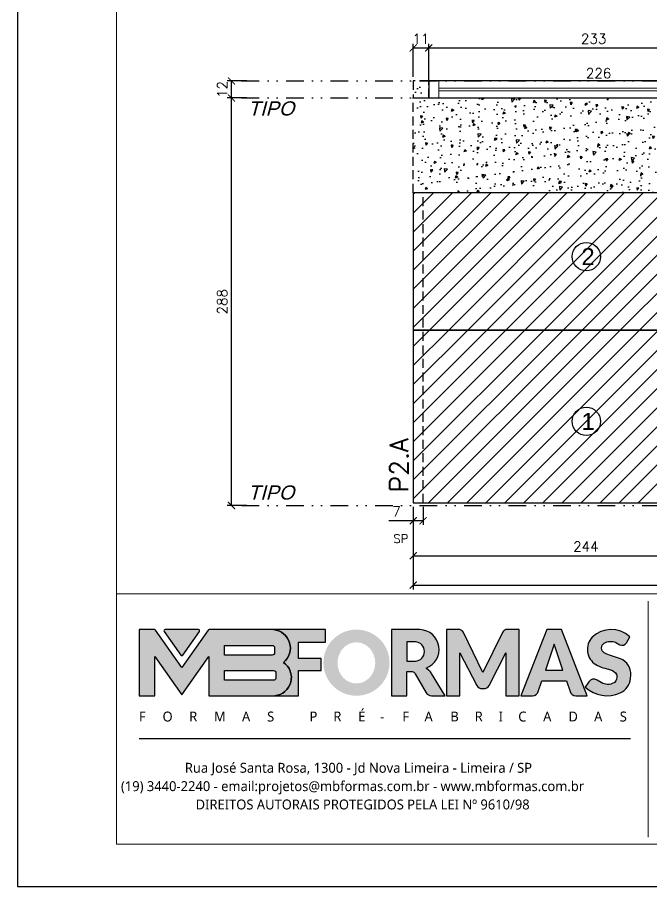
# Model space of a CAD drawing. Extents: x -23436 to 4767, y -3862 to 10024.
# Drawn here: x -15921 to -15473, y 6382 to 6996 of the extents above; entities that cross this region are included whole.
import ezdxf
from ezdxf.enums import TextEntityAlignment as Align

# ---------------------------------------------------------------- set-up
doc = ezdxf.new("R2010")
doc.units = 0
doc.header["$PDMODE"] = 2
doc.header["$PDSIZE"] = 10
doc.linetypes.add('DIVIDE2', pattern=[0.625, 0.25, -0.125, 0, -0.125, 0, -0.125])
doc.linetypes.add('HIDDEN', pattern=[9.525, 6.35, -3.175])
doc.layers.get('0').update_dxf_attribs({"lineweight": 13})
doc.layers.get('Defpoints').update_dxf_attribs({"lineweight": 13})
for name, color, linetype in [('Concreto', 250, 'HIDDEN'), ('Cota', 4, 'Continuous'), ('Cota Sarrafo', 180, 'Continuous'), ('MB Logo', 254, 'Continuous'), ('Nível', 160, 'Continuous'), ('Painéis', 30, 'Continuous'), ('Reaproveitamento', 252, 'Continuous'), ('Romaneio', 10, 'Continuous'), ('Sarrafo de Pressão', 42, 'HIDDEN'), ('Texto Nível', 251, 'Continuous')]:
    doc.layers.add(name, color=color, linetype=linetype)
for name, color, linetype, lineweight in [('cotas', 4, 'Continuous', 13), ('FOLHA MB', 7, 'Continuous', 13), ('Texto Seção', 7, 'Continuous', 15)]:
    doc.layers.add(name, color=color, linetype=linetype, lineweight=lineweight)
doc.layers.add('Laje_Perimetro', color=7, linetype='Continuous', plot=False)
doc.styles.add('ARIAL', font='arial.ttf', dxfattribs={"oblique": 15, "height": 25})
doc.styles.add('MtXpl_Lucida_Sans_Un', font='l_10646.ttf')
doc.styles.add('REGUA-120', font='ROMANS.shx', dxfattribs={"height": 15})
doc.styles.add('ROMANS', font='romans.shx')
doc.dimstyles.new('Cota Paínel', dxfattribs={"dimtxt": 7, "dimasz": 5, "dimexe": 3, "dimexo": 3, "dimgap": 3, "dimtad": 1, "dimdec": 1, "dimzin": 12, "dimdsep": 46, "dimtxsty": 'ROMANS', "dimblk": 'ARCHTICK', "dimcen": 0, "dimclrd": 4, "dimclre": 4, "dimclrt": 1, "dimadec": 1, "dimazin": 3, "dimtfac": 1, "dimtdec": 1, "dimtmove": 0, "dimatfit": 3, "dimldrblk": 'OBLIQUE', "dimfxl": 0, "dimtolj": 1, "dimtzin": 12, "dimarcsym": 0})
doc.dimstyles.new('PAINEL', dxfattribs={"dimtxt": 7, "dimasz": 5, "dimexe": 3, "dimexo": 3, "dimgap": 3, "dimtad": 1, "dimdec": 1, "dimzin": 12, "dimdsep": 46, "dimtxsty": 'ROMANS', "dimblk": 'ARCHTICK', "dimcen": 0, "dimclrd": 4, "dimclre": 4, "dimclrt": 1, "dimadec": 1, "dimazin": 3, "dimtfac": 1, "dimtdec": 1, "dimtmove": 0, "dimatfit": 3, "dimldrblk": 'OBLIQUE', "dimfxl": 0, "dimtolj": 1, "dimtzin": 12, "dimarcsym": 0})
doc.dimstyles.new('projeto2', dxfattribs={"dimtxt": 7, "dimasz": 5, "dimexe": 1.25, "dimexo": 2.5, "dimgap": 2, "dimtad": 1, "dimdec": 1, "dimdsep": 46, "dimtxsty": 'ROMANS', "dimblk": 'OBLIQUE', "dimcen": 10, "dimdle": 1, "dimse1": 1, "dimse2": 1, "dimsd1": 1, "dimsd2": 1, "dimclrd": 256, "dimclre": 256, "dimclrt": 1, "dimadec": 0, "dimazin": 0, "dimtfac": 1, "dimtdec": 1, "dimtmove": 0, "dimatfit": 3, "dimldrblk": 'OBLIQUE', "dimfxl": 0, "dimlwd": -1, "dimlwe": -1, "dimarcsym": 0})
pattern_1 = [(45, (-11602.353, -9e-13), (-6.735192, 6.735192), [])]

# ---------------------------------------------------------------- blocks, each defined once
blk = doc.blocks.new('MB-NOVO')
at = {"layer": 'MB Logo', "linetype": 'Continuous'}
h = blk.add_hatch(color=256, dxfattribs=at)
h.dxf.hatch_style = 1
h.set_gradient(color1=(242, 132, 69), color2=(247, 180, 141), rotation=90, tint=1)
h.paths.add_polyline_path([(-18529.58, 10980.84), (-18475.71, 10980.84, 0.706757), (-18468.67, 11008.01, 0.681802), (-18476.71, 11034.89), (-18529.36, 11034.89, 0.243712), (-18530.18, 11034.46), (-18551.72, 11003.93), (-18573.27, 11034.46, 0.243712), (-18574.09, 11034.89), (-18586.52, 11034.89), (-18586.52, 10980.84), (-18573.87, 10980.84), (-18573.87, 11012.87), (-18551.72, 10981.49), (-18529.58, 11012.87)])
h.paths.add_polyline_path([(-18516.75, 11014.08), (-18516.75, 11021.99), (-18477.79, 11021.99, -0.414214), (-18475.79, 11019.99), (-18475.79, 11016.08, -0.414214), (-18477.79, 11014.08)], flags=16)
h.paths.add_polyline_path([(-18516.75, 11001.39), (-18476.79, 11001.39, -0.414214), (-18474.79, 10999.39), (-18474.79, 10995.48, -0.414214), (-18476.79, 10993.48), (-18516.75, 10993.48)], flags=16)
at = {"layer": 'MB Logo', "true_color": 0x262626}
h = blk.add_hatch(color=250, dxfattribs=at)
h.dxf.hatch_style = 1
h.paths.add_polyline_path([(-18537.31, 11033.31, 0.60809), (-18538.12, 11034.89), (-18565.32, 11034.89, 0.60809), (-18566.14, 11033.31), (-18552.54, 11014.04, 0.518202), (-18550.91, 11014.04)])
h = blk.add_hatch(color=250, dxfattribs=at)
h.dxf.hatch_style = 1
h.paths.add_polyline_path([(-18456.17, 11011.29), (-18456.17, 11024.65), (-18434.21, 11024.65), (-18434.21, 11034.89), (-18476.71, 11034.89, -0.681802), (-18468.67, 11008.01, -0.706757), (-18475.71, 10980.84), (-18456.17, 10980.84), (-18456.17, 11001.45), (-18437.83, 11001.45), (-18437.83, 11011.29)])
h = blk.add_hatch(color=250, dxfattribs=at)
h.dxf.hatch_style = 1
h.paths.add_polyline_path([(-18435.91, 11007.86, 1), (-18381.87, 11007.86, 1)])
edge = h.paths.add_edge_path(flags=16)
edge.add_ellipse((-18408.97, 11007.68), major_axis=(0, 16.84), ratio=0.916255, start_angle=0, end_angle=360)
h = blk.add_hatch(color=250, dxfattribs=at)
h.dxf.hatch_style = 1
h.paths.add_polyline_path([(-18356.97, 11034.89), (-18380.17, 11034.89), (-18380.17, 10980.84), (-18367.64, 10980.84), (-18367.64, 11000.71), (-18363.41, 11000.71, -0.195765), (-18360.9, 10998.88), (-18351.79, 10983.24, 0.261385), (-18347.52, 10980.84), (-18336.38, 10980.84), (-18347.47, 10999, 0.082429), (-18349.61, 11001.48), (-18351.9, 11003.39, 0.81838)])
h.paths.add_polyline_path([(-18360.76, 11009), (-18367.64, 11009), (-18367.64, 11024.98), (-18360.76, 11024.98, -0.92578)], flags=16)
h = blk.add_hatch(color=250, dxfattribs=at)
h.dxf.hatch_style = 1
h.paths.add_polyline_path([(-18286.65, 11015.9), (-18286.65, 10980.84), (-18275.77, 10980.84), (-18275.77, 11034.89), (-18286.65, 11034.89, 0.216647), (-18289.44, 11032.44), (-18305.46, 10999.84), (-18321.61, 11032.7, 0.199908), (-18324.27, 11034.89), (-18335.15, 11034.89), (-18335.15, 10980.84), (-18324.27, 10980.84), (-18324.27, 11015.9), (-18310.42, 10989.3, 0.279644), (-18305.98, 10986.61, 0.340986), (-18300.5, 10989.3)])
h = blk.add_hatch(color=250, dxfattribs=at)
h.dxf.hatch_style = 1
h.paths.add_polyline_path([(-18274.36, 10980.84), (-18264.98, 10980.84, 0.322517), (-18260.24, 10984.26), (-18257.32, 10993), (-18237.21, 10993), (-18234.29, 10984.26, 0.322517), (-18229.55, 10980.84), (-18220.26, 10980.84), (-18241.25, 11034.89), (-18253.37, 11034.89)])
h.paths.add_polyline_path([(-18254.42, 11001.64), (-18247.26, 11023.04), (-18240.11, 11001.64)], flags=16)
h = blk.add_hatch(color=250, dxfattribs=at)
h.dxf.hatch_style = 1
h.paths.add_polyline_path([(-18206.02, 11024.02, -0.247671), (-18196.88, 11024.32), (-18193.53, 11022.53, 0.40799), (-18188.16, 11024.11), (-18185.37, 11029.08, 0.392837), (-18216.16, 11028.69, 0.467779), (-18213.26, 11006.32, 0.077523), (-18201.17, 11002.12, -0.214206), (-18196.11, 10997.94, -0.284295), (-18198.17, 10991.44, -0.26924), (-18208.78, 10991.57), (-18212.21, 10993.65, 0.407727), (-18219.02, 10992.06), (-18221.79, 10987.71, 0.296878), (-18193.23, 10983.12, 0.272251), (-18184.86, 10995.28), (-18184.65, 10997.88, 0.348906), (-18193.71, 11011.21), (-18200.42, 11013.47, -0.045018), (-18205.76, 11015.68, -0.618284)])
at = {"layer": 'MB Logo', "linetype": 'Continuous'}
blk.add_line((-18586.52, 10945.86), (-18184.78, 10945.86), dxfattribs=at)
at = {"layer": 'MB Logo', "color": 23, "linetype": 'Continuous', "true_color": 0xf28445}
for points in [[(-18573.27, 11034.46, 0.243712), (-18574.09, 11034.89), (-18586.52, 11034.89), (-18586.52, 10980.84), (-18573.87, 10980.84), (-18573.87, 11012.87), (-18551.72, 10981.49), (-18529.58, 11012.87), (-18529.58, 10980.84), (-18475.71, 10980.84, 0.706757), (-18468.67, 11008.01, 0.681802), (-18476.71, 11034.89), (-18529.36, 11034.89, 0.243712), (-18530.18, 11034.46), (-18551.72, 11003.93)], [(-18516.75, 11021.99), (-18477.79, 11021.99, -0.414214), (-18475.79, 11019.99), (-18475.79, 11016.08, -0.414214), (-18477.79, 11014.08), (-18516.75, 11014.08)], [(-18516.75, 11001.39), (-18476.79, 11001.39, -0.414214), (-18474.79, 10999.39), (-18474.79, 10995.48, -0.414214), (-18476.79, 10993.48), (-18516.75, 10993.48)]]:
    blk.add_lwpolyline(points, format="xyb", close=True, dxfattribs=at)
at = {"layer": 'MB Logo', "color": 250, "true_color": 0x262626}
for points in [[(-18537.31, 11033.31, 0.60809), (-18538.12, 11034.89), (-18565.32, 11034.89, 0.60809), (-18566.14, 11033.31), (-18552.54, 11014.04, 0.518202), (-18550.91, 11014.04)], [(-18437.83, 11011.29), (-18456.17, 11011.29), (-18456.17, 11024.65), (-18434.21, 11024.65), (-18434.21, 11034.89), (-18476.71, 11034.89, -0.681802), (-18468.67, 11008.01, -0.706757), (-18475.71, 10980.84), (-18456.17, 10980.84), (-18456.17, 11001.45), (-18437.83, 11001.45)], [(-18347.52, 10980.84), (-18336.38, 10980.84), (-18347.47, 10999, 0.082429), (-18349.61, 11001.48), (-18351.9, 11003.39, 0.81838), (-18356.97, 11034.89), (-18380.17, 11034.89), (-18380.17, 10980.84), (-18367.64, 10980.84), (-18367.64, 11000.71), (-18363.41, 11000.71, -0.209789), (-18360.79, 10998.69), (-18351.79, 10983.24, 0.261385)], [(-18286.65, 11015.9), (-18286.65, 10980.84), (-18275.77, 10980.84), (-18275.77, 11034.89), (-18286.65, 11034.89, 0.216647), (-18289.44, 11032.44), (-18305.46, 10999.84), (-18321.48, 11032.44, 0.216647), (-18324.27, 11034.89), (-18335.15, 11034.89), (-18335.15, 10980.84), (-18324.27, 10980.84), (-18324.27, 11015.9), (-18310.42, 10989.3, 0.279644), (-18305.98, 10986.61), (-18304.93, 10986.61, 0.279644), (-18300.5, 10989.3)], [(-18264.98, 10980.84, 0.322517), (-18260.24, 10984.26), (-18257.32, 10993), (-18237.21, 10993), (-18234.29, 10984.26, 0.322517), (-18229.55, 10980.84), (-18220.26, 10980.84), (-18241.25, 11034.89), (-18253.37, 11034.89), (-18274.36, 10980.84)], [(-18206.24, 11015.94, -0.549626), (-18206.37, 11023.82, -0.258723), (-18196.88, 11024.32), (-18193.53, 11022.53, 0.40799), (-18188.16, 11024.11), (-18185.37, 11029.08, 0.392837), (-18216.16, 11028.69, 0.467779), (-18213.26, 11006.32, 0.077523), (-18201.17, 11002.12, -0.203897), (-18196.26, 10998.22), (-18196.08, 10997.79, -0.267611), (-18197.99, 10991.6), (-18198.45, 10991.29, -0.261145), (-18208.78, 10991.57), (-18212.21, 10993.65, 0.407727), (-18219.02, 10992.06), (-18221.79, 10987.71, 0.296878), (-18193.23, 10983.12, 0.265963), (-18184.89, 10994.94), (-18184.67, 10997.65, 0.340466), (-18193.12, 11011.01), (-18200.42, 11013.47, -0.049298)], [(-18367.64, 11009), (-18360.76, 11009, 0.92578), (-18360.76, 11024.98), (-18367.64, 11024.98)]]:
    blk.add_lwpolyline(points, format="xyb", close=True, dxfattribs=at)
blk.add_lwpolyline([(-18247.26, 11023.04), (-18254.42, 11001.64), (-18240.11, 11001.64)], close=True, dxfattribs=at)
at = {"layer": 'MB Logo', "color": 250, "true_color": 0x262626, "style": 'MtXpl_Lucida_Sans_Un'}
for s, height, p in [('F', 8.12, (-18586.78, 10959.76)), ('O', 8.12, (-18567.45, 10959.76)), ('R', 8.12, (-18545.63, 10959.76)), ('M', 8.12, (-18525.4, 10959.76)), ('A', 8.12, (-18502.51, 10959.76)), ('S', 8.12, (-18481.92, 10959.76)), ('P', 8.12, (-18447.27, 10959.76)), ('R', 8.12, (-18427.76, 10959.76)), ('É', 8.12, (-18407.52, 10959.76)), ('F', 8.12, (-18371.38, 10959.76)), ('A', 8.12, (-18353.29, 10959.76)), ('B', 8.12, (-18332.1, 10959.76)), ('R', 8.12, (-18312.21, 10959.76)), ('I', 8.12, (-18292.68, 10959.76)), ('C', 8.12, (-18276.61, 10959.76)), ('A', 8.12, (-18256.26, 10959.76)), ('D', 8.12, (-18235.54, 10959.76)), ('A', 8.12, (-18214.57, 10959.76)), ('S', 8.12, (-18193.6, 10959.76)), ('-', 8.12, (-18389.56, 10959.76)), ('DIREITOS AUTORAIS PROTEGIDOS PELA LEI Nº 9610/98', 8.1225, (-18540.43, 10887.84))]:
    blk.add_text(s, height=height, dxfattribs=at).set_placement(p)
at = {"layer": 'MB Logo', "style": 'MtXpl_Lucida_Sans_Un'}
for s, p in [('Rua José Santa Rosa, 1300 - Jd Nova Limeira - Limeira / SP', (-18549.2, 10917.84)), ('(19) 3440-2240 - email:projetos@mbformas.com.br - www.mbformas.com.br', (-18601.47, 10902.84))]:
    blk.add_text(s, height=8.1225, dxfattribs=at).set_placement(p)
blk = doc.blocks.new('A$C169d8357')
at = {"layer": 'FOLHA MB', "color": 1}
for p, q in [((1109.82, 356.72), (70, 356.72)), ((445.65, 351.67), (445.65, 184.99))]:
    blk.add_line(p, q, dxfattribs=at)
for points in [[(0, 1199.94), (0, 149.94), (1485.02, 149.94), (1485.02, 1199.94)], [(70, 1169.94), (70, 179.94), (1455.02, 179.94), (1455.02, 1169.94)]]:
    blk.add_lwpolyline(points, close=True, dxfattribs=at)
at = {"layer": 'MB Logo', "xscale": 0.8642040370897565, "yscale": 0.8642040370897565, "zscale": 0.8642040370897565}
blk.add_blockref('MB-NOVO', (16148.65, -9204.85), dxfattribs=at)
blk = doc.blocks.new('_ArchTick')
at = {"color": 0, "linetype": 'ByBlock', "const_width": 0.15}
blk.add_lwpolyline([(-0.5, -0.5), (0.5, 0.5)], dxfattribs=at)
blk = doc.blocks.new('*D3925')
at = {"layer": 'cotas', "color": 4, "lineweight": -2, "transparency": 16777216}
for p, q in [((-15641.67, 6650.55), (-15641.67, 6613.09)), ((-15397.67, 6650.55), (-15397.67, 6613.09)), ((-15641.67, 6616.09), (-15397.67, 6616.09))]:
    blk.add_line(p, q, dxfattribs=at)
at = {"layer": 'Defpoints', "color": 0, "transparency": 16777216}
for p in [(-15641.67, 6653.55), (-15397.67, 6653.55), (-15397.67, 6616.09)]:
    blk.add_point(p, dxfattribs=at)
at = {"layer": 'cotas', "color": 4, "lineweight": -2, "transparency": 16777216, "xscale": 5, "yscale": 5, "zscale": 5, "rotation": 180}
blk.add_blockref('_ArchTick', (-15641.67, 6616.09), dxfattribs=at)
at = {"layer": 'cotas', "color": 4, "lineweight": -2, "transparency": 16777216, "xscale": 5, "yscale": 5, "zscale": 5}
blk.add_blockref('_ArchTick', (-15397.67, 6616.09), dxfattribs=at)
at = {"layer": 'cotas', "color": 1, "transparency": 16777216, "insert": (-15519.67, 6622.59), "char_height": 7, "attachment_point": 5, "style": 'ROMANS'}
blk.add_mtext('\\A1;244', dxfattribs=at)
blk = doc.blocks.new('_OBLIQUE')
at = {"color": 0, "linetype": 'ByBlock', "lineweight": -2}
for p, q in [((0, 0), (-1, 0)), ((-0.5, -0.5), (0.5, 0.5))]:
    blk.add_line(p, q, dxfattribs=at)
blk = doc.blocks.new('*D3928')
at = {"layer": 'cotas', "color": 4, "lineweight": -2, "transparency": 16777216}
for p, q in [((-15630.67, 6948.55), (-15630.67, 6977.91)), ((-15397.67, 6954.55), (-15397.67, 6977.91)), ((-15630.67, 6974.91), (-15397.67, 6974.91))]:
    blk.add_line(p, q, dxfattribs=at)
at = {"layer": 'Defpoints', "color": 0, "transparency": 16777216}
for p in [(-15397.67, 6974.91), (-15397.67, 6951.55), (-15630.67, 6945.55)]:
    blk.add_point(p, dxfattribs=at)
at = {"layer": 'cotas', "color": 4, "lineweight": -2, "transparency": 16777216, "xscale": 5, "yscale": 5, "zscale": 5, "rotation": 180}
blk.add_blockref('_ArchTick', (-15630.67, 6974.91), dxfattribs=at)
at = {"layer": 'cotas', "color": 4, "lineweight": -2, "transparency": 16777216, "xscale": 5, "yscale": 5, "zscale": 5}
blk.add_blockref('_ArchTick', (-15397.67, 6974.91), dxfattribs=at)
at = {"layer": 'cotas', "color": 1, "transparency": 16777216, "insert": (-15514.17, 6981.41), "char_height": 7, "attachment_point": 5, "style": 'ROMANS'}
blk.add_mtext('\\A1;233', dxfattribs=at)
blk = doc.blocks.new('*D3930')
at = {"layer": 'cotas', "color": 4, "lineweight": -2, "transparency": 16777216}
for p, q in [((-15641.67, 6954.55), (-15641.67, 6977.91)), ((-15630.67, 6954.55), (-15630.67, 6977.91)), ((-15641.67, 6974.91), (-15630.67, 6974.91))]:
    blk.add_line(p, q, dxfattribs=at)
at = {"layer": 'Defpoints', "color": 0, "transparency": 16777216}
for p in [(-15630.67, 6974.91), (-15641.67, 6951.55), (-15630.67, 6951.55)]:
    blk.add_point(p, dxfattribs=at)
at = {"layer": 'cotas', "color": 4, "lineweight": -2, "transparency": 16777216, "xscale": 5, "yscale": 5, "zscale": 5, "rotation": 180}
blk.add_blockref('_ArchTick', (-15641.67, 6974.91), dxfattribs=at)
at = {"layer": 'cotas', "color": 4, "lineweight": -2, "transparency": 16777216, "xscale": 5, "yscale": 5, "zscale": 5}
blk.add_blockref('_ArchTick', (-15630.67, 6974.91), dxfattribs=at)
at = {"layer": 'cotas', "color": 1, "transparency": 16777216, "insert": (-15636.17, 6981.41), "char_height": 7, "attachment_point": 5, "style": 'ROMANS'}
blk.add_mtext('\\A1;11', dxfattribs=at)
blk = doc.blocks.new('*D3931')
at = {"layer": 'cotas', "color": 4, "lineweight": -2, "transparency": 16777216}
for p, q in [((-15641.67, 6650.55), (-15641.67, 6592.31)), ((-15245.67, 6650.55), (-15245.67, 6592.31)), ((-15641.67, 6595.31), (-15245.67, 6595.31))]:
    blk.add_line(p, q, dxfattribs=at)
at = {"layer": 'Defpoints', "color": 0, "transparency": 16777216}
for p in [(-15641.67, 6653.55), (-15245.67, 6653.55), (-15245.67, 6595.31)]:
    blk.add_point(p, dxfattribs=at)
at = {"layer": 'cotas', "color": 4, "lineweight": -2, "transparency": 16777216, "xscale": 5, "yscale": 5, "zscale": 5, "rotation": 180}
blk.add_blockref('_ArchTick', (-15641.67, 6595.31), dxfattribs=at)
at = {"layer": 'cotas', "color": 4, "lineweight": -2, "transparency": 16777216, "xscale": 5, "yscale": 5, "zscale": 5}
blk.add_blockref('_ArchTick', (-15245.67, 6595.31), dxfattribs=at)
at = {"layer": 'cotas', "color": 1, "transparency": 16777216, "insert": (-15443.67, 6601.81), "char_height": 7, "attachment_point": 5, "style": 'ROMANS'}
blk.add_mtext('\\A1;396', dxfattribs=at)
blk = doc.blocks.new('*D3878')
at = {"layer": 'Cota', "color": 4, "lineweight": -2, "transparency": 16777216}
for p, q in [((-15641.67, 6650.55), (-15641.67, 6637.81)), ((-15634.67, 6650.55), (-15634.67, 6637.81)), ((-15641.67, 6640.81), (-15658.83, 6640.81)), ((-15634.67, 6640.81), (-15641.67, 6640.81))]:
    blk.add_line(p, q, dxfattribs=at)
at = {"layer": 'Defpoints', "color": 0, "transparency": 16777216}
for p in [(-15641.67, 6653.55), (-15634.67, 6653.55), (-15641.67, 6640.81)]:
    blk.add_point(p, dxfattribs=at)
at = {"layer": 'Cota', "color": 4, "lineweight": -2, "transparency": 16777216, "xscale": 5, "yscale": 5, "zscale": 5, "rotation": 180}
blk.add_blockref('_ArchTick', (-15641.67, 6640.81), dxfattribs=at)
at = {"layer": 'Cota', "color": 4, "lineweight": -2, "transparency": 16777216, "xscale": 5, "yscale": 5, "zscale": 5}
blk.add_blockref('_ArchTick', (-15634.67, 6640.81), dxfattribs=at)
at = {"layer": 'Cota', "color": 1, "transparency": 16777216, "insert": (-15653.5, 6647.31), "char_height": 7, "attachment_point": 5, "style": 'ROMANS'}
blk.add_mtext('\\A1;7', dxfattribs=at)
blk = doc.blocks.new('*D3885')
at = {"layer": 'Defpoints', "color": 0, "transparency": 16777216}
for p in [(-15623.67, 6951.55), (-15397.67, 6951.55), (-15397.67, 6951.55)]:
    blk.add_point(p, dxfattribs=at)
at = {"layer": 'Cota Sarrafo', "color": 1, "transparency": 16777216, "insert": (-15510.67, 6957.05), "char_height": 7, "attachment_point": 5, "style": 'ROMANS'}
blk.add_mtext('226', dxfattribs=at)
blk = doc.blocks.new('*D5042')
at = {"layer": 'cotas', "color": 4, "lineweight": -2, "transparency": 16777216}
for p, q in [((-15759.35, 6939.55), (-15773.11, 6939.55)), ((-15770.11, 6651.55), (-15770.11, 6939.55)), ((-15759.35, 6651.55), (-15773.11, 6651.55))]:
    blk.add_line(p, q, dxfattribs=at)
at = {"layer": 'Defpoints', "color": 0, "transparency": 16777216}
for p in [(-15770.11, 6939.55), (-15756.35, 6939.55), (-15756.35, 6651.55)]:
    blk.add_point(p, dxfattribs=at)
at = {"layer": 'cotas', "color": 4, "lineweight": -2, "transparency": 16777216, "xscale": 5, "yscale": 5, "zscale": 5}
for p, rotation in [((-15770.11, 6939.55), 90), ((-15770.11, 6651.55), 270)]:
    blk.add_blockref('_ArchTick', p, dxfattribs=dict(at, rotation=rotation))
at = {"layer": 'cotas', "color": 1, "transparency": 16777216, "insert": (-15776.61, 6795.55), "char_height": 7, "attachment_point": 5, "rotation": 90, "style": 'ROMANS'}
blk.add_mtext('\\A1;288', dxfattribs=at)
blk = doc.blocks.new('*D5043')
at = {"layer": 'cotas', "color": 4, "lineweight": -2, "transparency": 16777216}
for p, q in [((-15759.35, 6951.55), (-15773.11, 6951.55)), ((-15770.11, 6939.55), (-15770.11, 6951.55)), ((-15759.35, 6939.55), (-15773.11, 6939.55))]:
    blk.add_line(p, q, dxfattribs=at)
at = {"layer": 'Defpoints', "color": 0, "transparency": 16777216}
for p in [(-15770.11, 6951.55), (-15756.35, 6951.55), (-15756.35, 6939.55)]:
    blk.add_point(p, dxfattribs=at)
at = {"layer": 'cotas', "color": 4, "lineweight": -2, "transparency": 16777216, "xscale": 5, "yscale": 5, "zscale": 5}
for p, rotation in [((-15770.11, 6951.55), 90), ((-15770.11, 6939.55), 270)]:
    blk.add_blockref('_ArchTick', p, dxfattribs=dict(at, rotation=rotation))
at = {"layer": 'cotas', "color": 1, "transparency": 16777216, "insert": (-15776.61, 6945.55), "char_height": 7, "attachment_point": 5, "rotation": 90, "style": 'ROMANS'}
blk.add_mtext('\\A1;12', dxfattribs=at)

msp = doc.modelspace()

# ---------------------------------------------------------------- hatches: boundary and pattern name
at = {"layer": 'Concreto'}
h = msp.add_hatch(dxfattribs=at)
h.set_pattern_fill('AR-CONC', color=256, scale=0.1, angle=180)
h.set_pattern_definition([(230, (-11602.353, -9e-13), (-18.218467, 1.593909), [1.905, -20.955]), (175, (-11602.353, -9e-13), (3.52434, -19.105685), [1.524, -16.76406]), (280.45144, (-11603.871, 0.133), (-14.694125, -17.511775), [1.619, -17.809024]), (226.1842, (-11602.353, -5.08), (-27.107904, 4.20423), [2.8575, -31.4325]), (276.63556, (-11604.612, -4.73), (-23.74041, -24.74261), [2.4285, -26.71356]), (171.18415, (-11602.353, -5.08), (-23.74041, -24.74261), [2.286, -25.14597]), (201, (-11604.893, -3.81), (-15.16144, 10.22652), [1.905, -20.955]), (146, (-11604.893, -3.81), (-6.180203, -18.418797), [1.524, -16.764]), (251.45145, (-11606.157, -2.958), (-21.34164, -8.192277), [1.619, -17.808994]), (217.5, (-11602.353, -9e-13), (-0.3088603, -8.455504), [0, -16.5608, 0, -17.018, 0, -16.8275]), (187.5, (-11602.353, -9e-13), (-6.681966, -10.018057), [0, -9.7028, 0, -16.1798, 0, -6.4135]), (147.5, (-11596.689, -9e-13), (-13.5590595, 0.5728744), [0, -6.35, 0, -19.812, 0, -26.289]), (137.5, (-11594.149, -9e-13), (-14.812918, -2.542649), [0, -8.255, 0, -13.1572, 0, -18.669])])
h.paths.add_polyline_path([(-15630.665, 6951.55), (-15641.665, 6951.55), (-15641.665, 6939.55), (-15630.665, 6939.55)])
h = msp.add_hatch(dxfattribs=at)
h.set_pattern_fill('AR-CONC', color=256, scale=0.1, angle=180)
h.set_pattern_definition([(230, (1484.415, -78.665), (-18.218467, 1.593909), [1.905, -20.955]), (175, (1484.415, -78.665), (3.524342, -19.105685), [1.524, -16.764058]), (280.45144, (1482.897, -78.532), (-14.694125, -17.511775), [1.619, -17.809024]), (226.1842, (1484.415, -83.745), (-27.107904, 4.204233), [2.8575, -31.4325]), (276.63556, (1482.156, -83.395), (-23.740413, -24.742612), [2.428502, -26.71356]), (171.18415, (1484.415, -83.745), (-23.740413, -24.742612), [2.285997, -25.145973]), (201, (1481.875, -82.475), (-15.161439, 10.22652), [1.905, -20.955]), (146, (1481.875, -82.475), (-6.180203, -18.418797), [1.524, -16.764]), (251.45145, (1480.612, -81.623), (-21.341642, -8.192277), [1.619, -17.808994]), (217.5, (1484.4155, -78.665), (-0.3088603, -8.455504), [0, -16.5608, 0, -17.018, 0, -16.8275]), (187.5, (1484.4155, -78.665), (-6.6819663, -10.0180575), [0, -9.7028, 0, -16.1798, 0, -6.4135]), (147.5, (1490.08, -78.665), (-13.5590595, 0.5728744), [0, -6.35, 0, -19.812, 0, -26.289]), (137.5, (1492.62, -78.665), (-14.812918, -2.542649), [0, -8.255, 0, -13.1572, 0, -18.669])])
h.paths.add_polyline_path([(-15641.665, 6872.55), (-15641.665, 6939.55), (-15607.665, 6939.55), (-15245.665, 6939.55), (-15245.665, 6872.55)])
at = {"layer": 'Reaproveitamento'}
h = msp.add_hatch(dxfattribs=at)
h.set_pattern_fill('ANSI31', color=256, scale=3, style=0)
h.set_pattern_definition(pattern_1)
h.paths.add_polyline_path([(-14564.249, 6939.55), (-14545.249, 6939.55), (-14545.249, 6951.55), (-14564.249, 6951.55)])
edge = h.paths.add_edge_path()
edge.add_line((-15763.006, 6939.55), (-14466.356, 6939.55))
h = msp.add_hatch(dxfattribs=at)
h.set_pattern_fill('ANSI31', color=256, scale=3, style=0)
h.set_pattern_definition(pattern_1)
h.paths.add_polyline_path([(-15641.665, 6775.55), (-15397.665, 6775.55), (-15397.665, 6872.55), (-15641.665, 6872.55)])
h = msp.add_hatch(dxfattribs=at)
h.set_pattern_fill('ANSI31', color=256, scale=3, style=0)
h.set_pattern_definition(pattern_1)
h.paths.add_polyline_path([(-15641.665, 6653.55), (-15397.665, 6653.55), (-15397.665, 6775.55), (-15641.665, 6775.55)])

# ---------------------------------------------------------------- linework, layer by layer
at = {"layer": 'Concreto'}
for points in [[(-15641.665, 6939.55), (-15630.665, 6939.55), (-15630.665, 6951.55), (-15641.665, 6951.55)], [(-15641.665, 6872.55), (-15641.665, 6939.55), (-15630.665, 6939.55), (-15630.665, 6939.55), (-15245.665, 6939.55), (-15245.665, 6872.55)]]:
    msp.add_lwpolyline(points, close=True, dxfattribs=at)
at = {"layer": 'cotas', "color": 50}
for p, q in [((-15630.665, 6939.55), (-15630.665, 6951.55)), ((-15630.665, 6951.55), (-15627.165, 6951.55)), ((-15623.665, 6951.55), (-15627.165, 6951.55)), ((-15623.665, 6939.55), (-15623.665, 6951.55)), ((-15623.665, 6951.55), (-15623.665, 6949.05)), ((-15623.665, 6951.55), (-15252.665, 6951.55)), ((-15623.665, 6946.55), (-15623.665, 6949.05)), ((-15623.665, 6946.55), (-15252.665, 6946.55)), ((-15252.665, 6944.55), (-15623.665, 6944.55)), ((-15623.665, 6944.55), (-15623.665, 6942.05)), ((-15623.665, 6939.55), (-15623.665, 6942.05)), ((-15630.665, 6939.55), (-15627.165, 6939.55)), ((-15623.665, 6939.55), (-15627.165, 6939.55)), ((-15252.665, 6939.55), (-15623.665, 6939.55))]:
    msp.add_line(p, q, dxfattribs=at)
at = {"layer": 'Laje_Perimetro'}
msp.add_lwpolyline([(-14436.356, 7432.259), (-15921.377, 7432.259), (-15921.377, 6382.259), (-14436.356, 6382.259)], close=True, dxfattribs=at)
at = {"layer": 'Nível', "color": 85, "linetype": 'DIVIDE2', "ltscale": 50, "true_color": 0x58ba48}
msp.add_line((-15763.006, 6951.55), (-14466.356, 6951.55), dxfattribs=at)
at = {"layer": 'Nível', "linetype": 'DIVIDE2', "ltscale": 50}
for p, q in [((-15763.006, 6939.55), (-14466.356, 6939.55)), ((-15763.006, 6651.55), (-14466.356, 6651.55))]:
    msp.add_line(p, q, dxfattribs=at)
at = {"layer": 'Painéis', "color": 32, "true_color": 0xcd6928}
msp.add_line((-15245.665, 6872.55), (-15641.665, 6872.55), dxfattribs=at)
for points in [[(-15630.665, 6939.55), (-15397.665, 6939.55), (-15397.665, 6951.55), (-15630.665, 6951.55)], [(-15641.665, 6775.55), (-15397.665, 6775.55), (-15397.665, 6872.55), (-15641.665, 6872.55)], [(-15641.665, 6653.55), (-15397.665, 6653.55), (-15397.665, 6775.55), (-15641.665, 6775.55)]]:
    msp.add_lwpolyline(points, close=True, dxfattribs=at)
at = {"layer": 'Romaneio'}
for centre in [(-15519.363, 6827.426), (-15519.363, 6711.032)]:
    msp.add_circle(centre, 10, dxfattribs=at)
at = {"layer": 'Sarrafo de Pressão'}
msp.add_line((-15634.665, 6653.55), (-15634.665, 6872.55), dxfattribs=at)

# ---------------------------------------------------------------- block references
at = {"layer": 'MB Logo'}
msp.add_blockref('A$C169d8357', (-15921.377, 6232.321), dxfattribs=at)

# ---------------------------------------------------------------- texts
at = {"layer": 'Romaneio', "color": 0, "style": 'ARIAL'}
for s, p in [('2', (-15518.11, 6827.426)), ('1', (-15518.11, 6711.032))]:
    msp.add_text(s, height=12, dxfattribs=at).set_placement(p, align=Align.MIDDLE_CENTER)
at = {"layer": 'Texto Nível', "char_height": 10, "width": 56.46591, "attachment_point": 1, "line_spacing_factor": 1.049215, "style": 'ARIAL'}
for insert in [(-15758.356, 6937.164), (-15758.356, 6665.745)]:
    msp.add_mtext('TIPO', dxfattribs=dict(at, insert=insert))
at = {"layer": 'Texto Seção', "insert": (-15645.186, 6660.886), "char_height": 13, "width": 285.32988, "attachment_point": 7, "rotation": 90, "style": 'REGUA-120'}
msp.add_mtext('P2.A', dxfattribs=at)
at = {"layer": 'Texto Seção', "insert": (-15655.677, 6625.123), "char_height": 6, "attachment_point": 7, "style": 'ROMANS'}
msp.add_mtext('SP', dxfattribs=at)

# ---------------------------------------------------------------- dimensions: what is measured, and where the dimension line sits
at = {"layer": 'Cota'}
dim = msp.add_linear_dim(base=(-15641.665, 6640.811), p1=(-15634.665, 6653.55), p2=(-15641.665, 6653.55), dimstyle='Cota Paínel', dxfattribs=at)
dim.commit()
dim.dimension.update_dxf_attribs({"geometry": '*D3878', "text_midpoint": (-15653.499, 6640.811), "dimtype": 160})
at = {"layer": 'Cota Sarrafo'}
dim = msp.add_linear_dim(base=(-15397.665, 6951.55), p1=(-15623.665, 6951.55), p2=(-15397.665, 6951.55), dimstyle='projeto2', dxfattribs=at)
dim.commit()
dim.dimension.update_dxf_attribs({"geometry": '*D3885', "text_midpoint": (-15510.665, 6957.05)})
at = {"layer": 'cotas'}
dim = msp.add_linear_dim(base=(-15630.665, 6974.906), p1=(-15641.665, 6951.55), p2=(-15630.665, 6951.55), dimstyle='PAINEL', override={"dimarcsym": 2}, dxfattribs=at)
dim.commit()
dim.dimension.update_dxf_attribs({"geometry": '*D3930', "text_midpoint": (-15636.165, 6974.906), "dimtype": 160})
for base, p1, p2, picture, middle in [((-15397.665, 6974.906), (-15630.665, 6945.55), (-15397.665, 6951.55), '*D3928', (-15514.165, 6981.406)), ((-15397.665, 6616.093), (-15641.665, 6653.55), (-15397.665, 6653.55), '*D3925', (-15519.665, 6622.593)), ((-15245.665, 6595.309), (-15641.665, 6653.55), (-15245.665, 6653.55), '*D3931', (-15443.665, 6601.809))]:
    dim = msp.add_linear_dim(base=base, p1=p1, p2=p2, dimstyle='PAINEL', override={"dimarcsym": 2}, dxfattribs=at)
    dim.commit()
    dim.dimension.update_dxf_attribs({"geometry": picture, "text_midpoint": middle})
at = {"layer": 'cotas', "color": 2}
dim = msp.add_linear_dim(base=(-15770.111, 6951.55), p1=(-15756.354, 6939.55), p2=(-15756.354, 6951.55), angle=90, dimstyle='PAINEL', override={"dimarcsym": 2}, dxfattribs=at)
dim.commit()
dim.dimension.update_dxf_attribs({"geometry": '*D5043', "text_midpoint": (-15770.111, 6945.55), "dimtype": 160})
dim = msp.add_linear_dim(base=(-15770.111, 6939.55), p1=(-15756.354, 6651.55), p2=(-15756.354, 6939.55), angle=90, dimstyle='PAINEL', override={"dimarcsym": 2}, dxfattribs=at)
dim.commit()
dim.dimension.update_dxf_attribs({"geometry": '*D5042', "text_midpoint": (-15776.611, 6795.55)})

doc.saveas('drawing.dxf')
